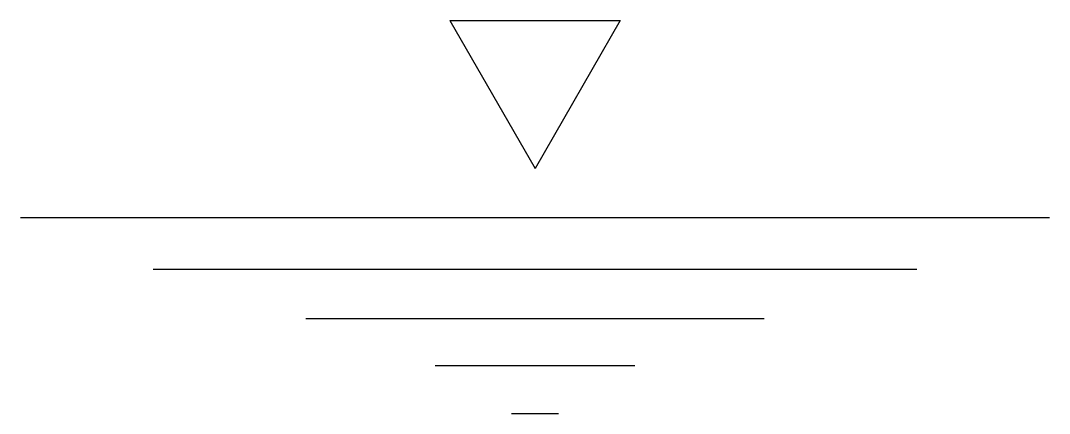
# Model space of a CAD drawing. Extents: x -12.1 to 12.1, y -5.7 to 3.5.
import ezdxf

# ---------------------------------------------------------------- set-up
doc = ezdxf.new("R2010")
doc.units = 0
doc.header["$MEASUREMENT"] = 0
doc.layers.get('0').update_dxf_attribs({"linetype": 'CONTINUOUS'})

msp = doc.modelspace()

# ---------------------------------------------------------------- linework, layer by layer
at = {"color": 3}
for p, q in [((-2, 3.464), (2, 3.464)), ((-2, 3.464), (0, 0)), ((2, 3.464), (0, 0)), ((-12.058, -1.153), (12.058, -1.153)), ((-8.947, -2.363), (8.947, -2.363)), ((-5.368, -3.519), (5.368, -3.519)), ((-2.34, -4.616), (2.34, -4.616)), ((-0.551, -5.741), (0.551, -5.741))]:
    msp.add_line(p, q, dxfattribs=at)

doc.saveas('drawing.dxf')
